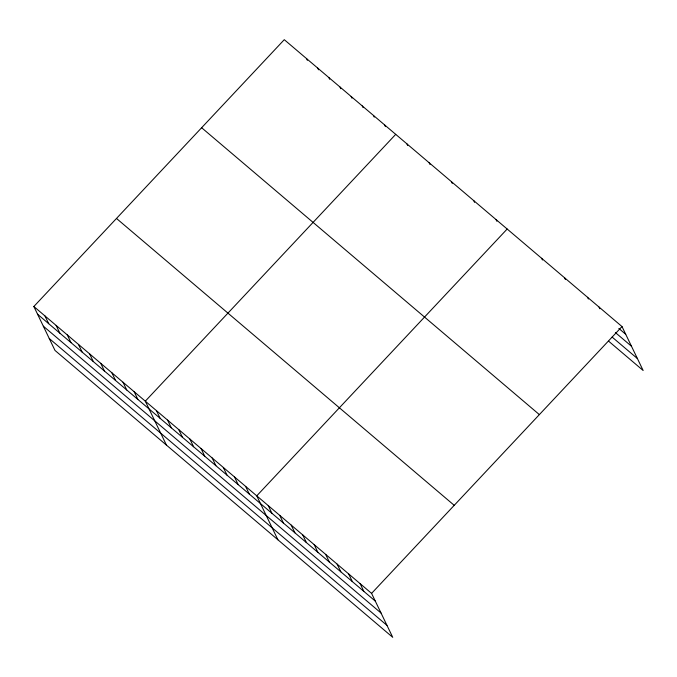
<?xml version="1.0" encoding="UTF-8"?>
<svg xmlns="http://www.w3.org/2000/svg" width="677" height="677" viewBox="0 0 677 677"><rect width="100%" height="100%" fill="white"/><g stroke="black" fill="none" stroke-linecap="round" stroke-linejoin="round"><path stroke-width="1.02" d="M33.85 306.503L371.58 593.382L392.728 637.319L54.998 350.441L33.85 306.503L284.272 39.681L622.002 326.559L643.15 370.497L608.699 341.233M395.723 134.351L145.301 401.173L166.449 445.111M507.175 229.021L256.752 495.843L277.9 539.781M371.58 593.382L622.002 326.559M618.837 328.438L625.726 334.286M615.401 332.585L631.472 346.235M612.135 337.087L637.395 358.548M201.636 127.733L539.366 414.612M116.486 218.451L454.225 505.33M37.565 314.23L375.303 601.108M43.32 326.179L381.049 613.057M49.243 338.492L386.973 625.37M599.035 307.053L599.864 308.771M587.56 297.296L588.381 299.014M564.593 277.79L565.413 279.508M541.625 258.284L542.455 260.002M496.029 219.551L496.859 221.269M473.739 200.62L474.569 202.338M451.449 181.69L452.278 183.408M429.159 162.751L429.988 164.469M406.869 143.82L407.698 145.538M384.578 124.89L385.408 126.599M373.433 115.42L374.263 117.138M362.288 105.95L363.117 107.668M351.143 96.481L351.972 98.199M339.998 87.02L340.827 88.738M328.853 77.55L329.682 79.268M317.708 68.081L318.537 69.799M306.563 58.62L307.392 60.338M360.096 583.625L363.82 591.351M348.613 573.868L352.336 581.602M337.129 564.119L340.853 571.845M325.654 554.361L329.369 562.088M314.17 544.613L317.885 552.339M302.687 534.855L306.402 542.582M291.203 525.107L294.918 532.833M279.719 515.349L283.435 523.076M268.236 505.592L271.951 513.318M245.607 486.374L249.322 494.1M234.462 476.904L238.177 484.63M223.317 467.443L227.032 475.169M212.172 457.974L215.887 465.7M201.027 448.504L204.742 456.23M189.882 439.043L193.597 446.769M178.736 429.573L182.451 437.3M167.591 420.104L171.306 427.83M156.446 410.643L160.161 418.369M134.156 391.704L137.871 399.43M123.011 382.234L126.726 389.969M111.866 372.773L115.581 380.499M100.721 363.304L104.436 371.03M89.576 353.834L93.291 361.56M78.43 344.373L82.145 352.099M67.285 334.903L71 342.63M56.14 325.434L59.855 333.16M44.995 315.973L48.71 323.699"/></g></svg>
